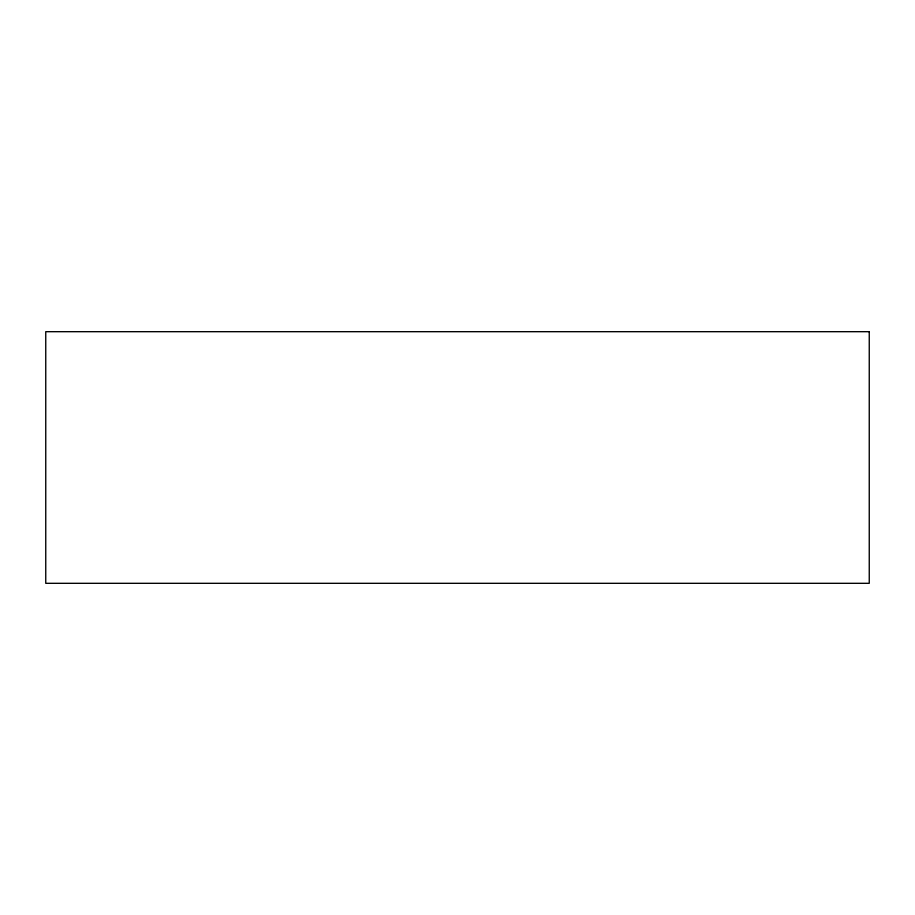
<?xml version="1.0" encoding="UTF-8"?>
<svg xmlns="http://www.w3.org/2000/svg" width="915" height="915" viewBox="0 0 915 915"><rect width="100%" height="100%" fill="white"/><g stroke="black" fill="none" stroke-linecap="round" stroke-linejoin="round"><path stroke-width="1.37" d="M869.25 331.688L45.75 331.688L45.75 583.312L869.25 583.312L869.25 331.688"/></g></svg>
